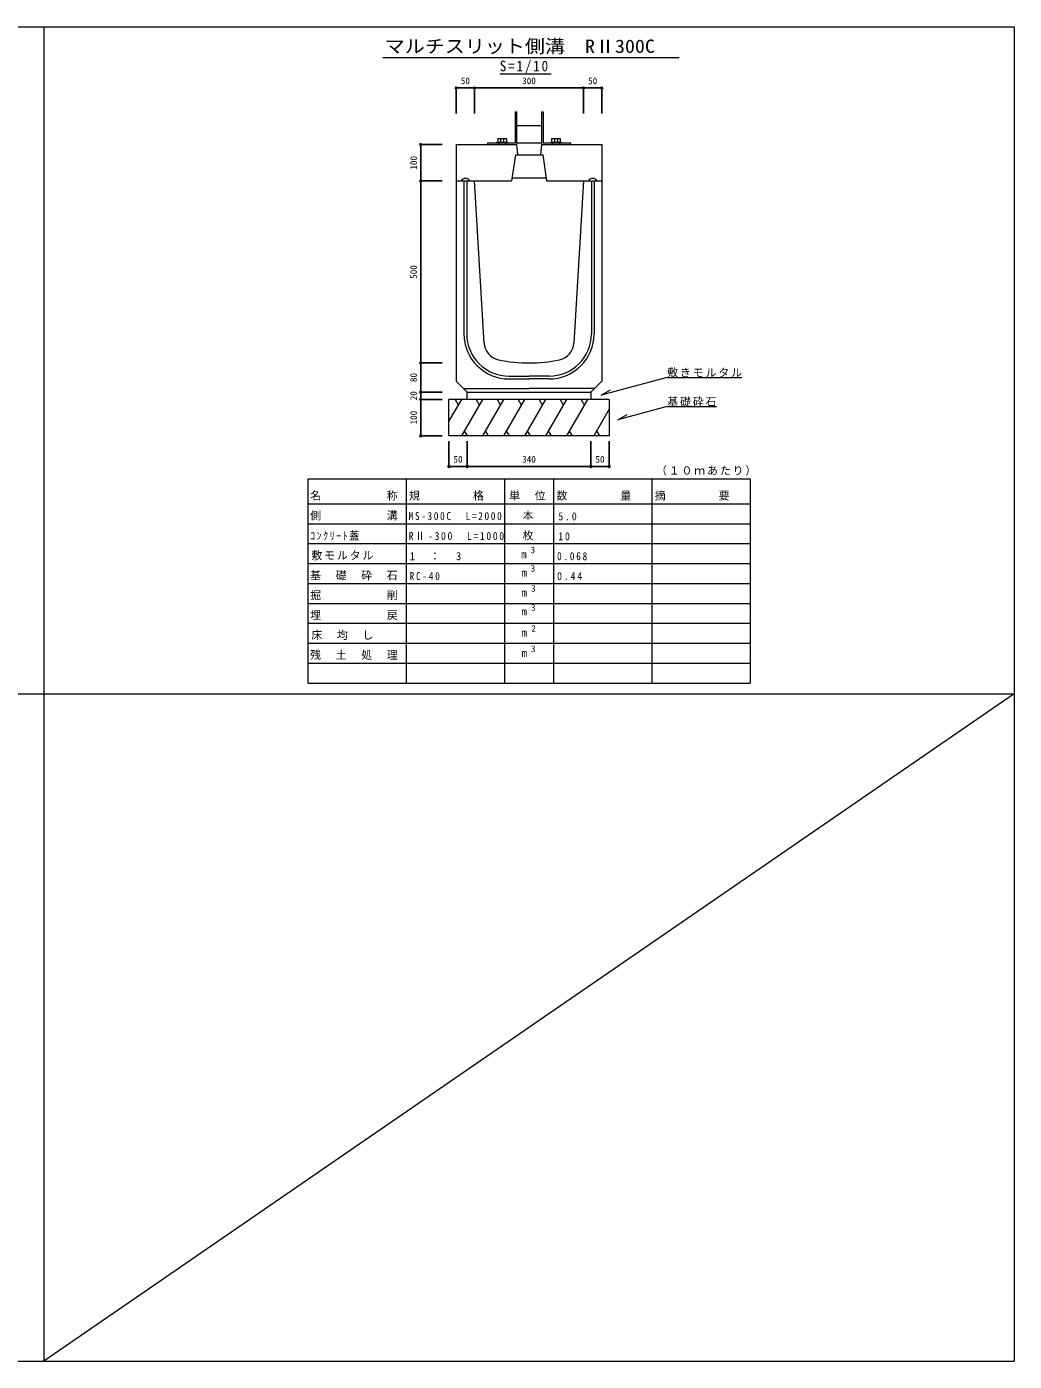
# Model space of a CAD drawing. Units: millimetres at full size, sheet at 1:10. Extents: x -3974 to 4026, y -1792 to 1875.
# Drawn here: x 1313 to 4026, y -1792 to 1875 of the extents above; entities that cross this region are included whole.
import ezdxf
from ezdxf.enums import TextEntityAlignment as Align

# ---------------------------------------------------------------- set-up
doc = ezdxf.new("R2010")
doc.units = ezdxf.units.MM
doc.header["$LTSCALE"] = 10
doc.header["$PDMODE"] = 32
doc.header["$PDSIZE"] = 5
doc.linetypes.add('DASHED2', pattern=[3, 2, -1])
doc.layers.add('0-0_通り芯', color=7, linetype='Continuous', lineweight=18)
doc.layers.add('0-1_躯体', color=4, linetype='Continuous')
doc.styles.add('ＭＳ ゴシック', font='')
doc.styles.get('ＭＳ ゴシック').set_extended_font_data('MS Gothic')

msp = doc.modelspace()

# ---------------------------------------------------------------- linework, layer by layer
at = {"layer": '0-0_通り芯', "color": 2}
for p, q in [((-1329.25, 1875.16), (4026.29, 1875.16)), ((4026.29, 1875.16), (4026.29, -1791.51)), ((2654.45, 1641.26), (2654.45, 1555.76)), ((2654.45, 1641.26), (2658.95, 1641.26)), ((2726.95, 1641.26), (2726.95, 1603.26)), ((2726.95, 1641.26), (2731.45, 1641.26)), ((2731.45, 1641.26), (2731.45, 1555.76)), ((2658.95, 1603.26), (2658.95, 1551.26)), ((2726.95, 1603.26), (2726.95, 1551.26)), ((2578.95, 1555.76), (2654.45, 1555.76)), ((2578.95, 1555.76), (2578.95, 1551.26)), ((2603.95, 1557.76), (2603.95, 1555.76)), ((2603.95, 1557.76), (2633.95, 1557.76)), ((2606.95, 1567.76), (2630.95, 1567.76)), ((2606.95, 1567.76), (2606.95, 1557.76)), ((2608.95, 1555.76), (2608.95, 1551.26)), ((2608.95, 1551.26), (2628.95, 1551.26)), ((2614.95, 1567.76), (2614.95, 1557.76)), ((2622.95, 1567.76), (2622.95, 1557.76)), ((2628.95, 1555.76), (2628.95, 1551.26)), ((2630.95, 1567.76), (2630.95, 1557.76)), ((2633.95, 1557.76), (2633.95, 1555.76)), ((2658.95, 1555.76), (2726.95, 1555.76)), ((2727.95, 1551.26), (2807.95, 1551.26)), ((2731.45, 1555.76), (2806.95, 1555.76)), ((2751.95, 1557.76), (2781.95, 1557.76)), ((2751.95, 1557.76), (2751.95, 1555.76)), ((2754.95, 1567.76), (2754.95, 1557.76)), ((2754.95, 1567.76), (2778.95, 1567.76)), ((2756.95, 1555.76), (2756.95, 1551.26)), ((2762.95, 1567.76), (2762.95, 1557.76)), ((2770.95, 1567.76), (2770.95, 1557.76)), ((2776.95, 1555.76), (2776.95, 1551.26)), ((2778.95, 1567.76), (2778.95, 1557.76)), ((2781.95, 1557.76), (2781.95, 1555.76)), ((2806.95, 1555.76), (2806.95, 1551.26)), ((-3973.71, -1791.51), (4026.29, -1791.51))]:
    msp.add_line(p, q, dxfattribs=at)
at = {"layer": '0-0_通り芯', "color": 4}
for p, q in [((1359.62, 1875.16), (1359.62, -1791.51)), ((-3973.71, 41.83), (4026.29, 41.83)), ((4026.29, 41.83), (1359.62, -1791.51))]:
    msp.add_line(p, q, dxfattribs=at)
at = {"layer": '0-0_通り芯'}
for p, q in [((2291.13, 1790.16), (3105.12, 1790.16)), ((2612.52, 1745.44), (2753.48, 1745.44)), ((3072.73, 911.04), (2891.22, 862.4)), ((3072.73, 911.04), (3277.73, 911.04)), ((2507, 851.26), (2472.95, 792.29)), ((2472.95, 751.26), (2472.95, 851.26)), ((2912.95, 851.26), (2472.95, 851.26)), ((2489.7, 851.26), (2498.35, 836.28)), ((2564.74, 851.26), (2507, 751.26)), ((2522.95, 851.26), (2522.95, 871.26)), ((2547.43, 851.26), (2556.09, 836.28)), ((2622.47, 851.26), (2564.74, 751.26)), ((2605.17, 851.26), (2613.82, 836.28)), ((2680.21, 851.26), (2622.47, 751.26)), ((2662.9, 851.26), (2671.56, 836.28)), ((2737.94, 851.26), (2680.21, 751.26)), ((2720.64, 851.26), (2729.29, 836.28)), ((2795.68, 851.26), (2737.94, 751.26)), ((2778.37, 851.26), (2787.03, 836.28)), ((2853.41, 851.26), (2795.68, 751.26)), ((2836.11, 851.26), (2844.76, 836.28)), ((2862.95, 871.26), (2862.95, 851.26)), ((2891.22, 862.4), (2917.2, 877.4)), ((2912.95, 851.26), (2912.95, 751.26)), ((2912.95, 824.42), (2870.72, 751.26)), ((3072.73, 831.24), (3207.73, 831.24)), ((2912.95, 751.26), (2472.95, 751.26)), ((2514.92, 764.98), (2522.84, 751.26)), ((2572.66, 764.98), (2580.58, 751.26)), ((2630.39, 764.98), (2638.31, 751.26)), ((2688.13, 764.98), (2696.05, 751.26)), ((2745.86, 764.98), (2753.78, 751.26)), ((2803.6, 764.98), (2811.52, 751.26)), ((2878.64, 764.98), (2886.56, 751.26)), ((2085.45, 632.71), (3300.45, 632.71)), ((2085.45, 632.71), (2085.45, 509.59)), ((2355.45, 632.71), (2355.45, 509.59)), ((2625.45, 632.71), (2625.45, 509.59)), ((2760.45, 632.71), (2760.45, 509.59)), ((3030.45, 632.71), (3030.45, 509.59)), ((3300.45, 632.71), (3300.45, 509.59)), ((2085.45, 564.31), (3300.45, 564.31)), ((2085.45, 509.59), (3300.45, 509.59)), ((2085.45, 509.59), (2085.45, 71.83)), ((2355.45, 509.59), (2355.45, 71.83)), ((2625.45, 509.59), (2625.45, 71.83)), ((2760.45, 509.59), (2760.45, 71.83)), ((3030.45, 509.59), (3030.45, 71.83)), ((3300.45, 509.59), (3300.45, 71.83)), ((2085.45, 454.87), (3300.45, 454.87)), ((2085.45, 400.15), (3300.45, 400.15)), ((2085.45, 345.43), (3300.45, 345.43)), ((2085.45, 290.71), (3300.45, 290.71)), ((2085.45, 235.99), (3300.45, 235.99)), ((2085.45, 181.27), (3300.45, 181.27)), ((2085.45, 126.55), (3300.45, 126.55)), ((2085.45, 71.83), (3300.45, 71.83)), ((2170.95, 71.83), (3079.95, 71.83))]:
    msp.add_line(p, q, dxfattribs=at)
at = {"layer": '0-0_通り芯', "color": 3}
for p, q in [((2492.95, 1551.26), (2658.95, 1551.26)), ((2492.95, 1551.26), (2492.95, 1451.26)), ((2658.95, 1551.26), (2661.45, 1523.26)), ((2726.95, 1551.26), (2724.45, 1523.26)), ((2726.95, 1551.26), (2892.95, 1551.26)), ((2892.95, 1551.26), (2892.95, 1451.26)), ((2655.45, 1523.26), (2644.95, 1451.26)), ((2655.45, 1523.26), (2730.45, 1523.26)), ((2730.45, 1523.26), (2740.95, 1451.26)), ((2492.95, 1451.26), (2492.95, 901.26)), ((2492.95, 1451.26), (2644.95, 1451.26)), ((2514.15, 1451.26), (2514.15, 1031.26)), ((2521.75, 1451.26), (2521.75, 1031.26)), ((2569.66, 1006.05), (2542.95, 1451.26)), ((2646.26, 1460.26), (2739.63, 1460.26)), ((2740.95, 1451.26), (2892.95, 1451.26)), ((2842.95, 1451.26), (2816.24, 1006.05)), ((2864.15, 1451.26), (2864.15, 1031.26)), ((2871.75, 1451.26), (2871.75, 1031.26)), ((2892.95, 1451.26), (2892.95, 901.26)), ((2492.95, 901.26), (2522.95, 871.26)), ((2512.95, 881.26), (2692.95, 881.26)), ((2512.95, 881.26), (2692.95, 881.26)), ((2637.95, 915.06), (2692.95, 915.06)), ((2637.95, 907.46), (2692.95, 907.46)), ((2747.95, 915.06), (2692.95, 915.06)), ((2747.95, 907.46), (2692.95, 907.46)), ((2872.95, 881.26), (2692.95, 881.26)), ((2872.95, 881.26), (2692.95, 881.26)), ((2862.95, 871.26), (2892.95, 901.26)), ((2522.95, 871.26), (2862.95, 871.26)), ((2522.95, 871.26), (2862.95, 871.26)), ((2522.95, 871.26), (2862.95, 871.26))]:
    msp.add_line(p, q, dxfattribs=at)
at = {"layer": '0-0_通り芯', "color": 2, "linetype": 'DASHED2'}
msp.add_line((2577.95, 1551.26), (2657.95, 1551.26), dxfattribs=at)
at = {"layer": '0-0_通り芯', "color": 2}
msp.add_lwpolyline([(2658.95, 1641.26), (2658.95, 1603.26), (2726.95, 1603.26)], dxfattribs=at)
at = {"layer": '0-0_通り芯'}
msp.add_lwpolyline([(3072.73, 831.24), (2936.84, 794.82), (2962.82, 809.82)], dxfattribs=at)
at = {"layer": '0-0_通り芯', "color": 3}
for centre, radius, start, end in [((2517.95, 1444.66), 13.6, 29.03, 150.96999), ((2867.95, 1444.66), 13.6, 29.03, 150.96999), ((2637.95, 1031.26), 123.8, 180, 270), ((2637.95, 1031.26), 116.2, 180, 270), ((2747.95, 1031.26), 116.2, 270, 0), ((2747.95, 1031.26), 123.8, 270, 0), ((2619.57, 1009.04), 50, 183.43, 257.9), ((2766.33, 1009.04), 50, 282.1, 356.57), ((2692.95, 1351.26), 400, 257.9, 282.1)]:
    msp.add_arc(centre, radius, start, end, dxfattribs=at)
at = {"layer": '0-1_躯体', "color": 7}
for p, q in [((2492.95, 1706.74), (2542.95, 1706.74)), ((2542.95, 1706.74), (2842.95, 1706.74)), ((2842.95, 1706.74), (2892.95, 1706.74)), ((2395.31, 1451.26), (2395.31, 1551.26)), ((2395.31, 951.26), (2395.31, 1451.26)), ((2395.31, 871.26), (2395.31, 951.26)), ((2395.31, 851.26), (2395.31, 871.26)), ((2395.31, 751.26), (2395.31, 851.26)), ((2472.95, 666.98), (2522.95, 666.98)), ((2522.95, 666.98), (2862.95, 666.98)), ((2862.95, 666.98), (2912.95, 666.98))]:
    msp.add_line(p, q, dxfattribs=at)
at = {"layer": '0-1_躯体'}
for p, q in [((2492.95, 1706.74), (2492.95, 1637.1)), ((2542.95, 1706.74), (2542.95, 1637.1)), ((2842.95, 1706.74), (2842.95, 1637.1)), ((2892.95, 1706.74), (2892.95, 1637.1)), ((2395.31, 1551.26), (2454.21, 1551.26)), ((2395.31, 1451.26), (2454.21, 1451.26)), ((2395.31, 951.26), (2454.21, 951.26)), ((2395.31, 871.26), (2454.21, 871.26)), ((2395.31, 871.26), (2454.21, 871.26)), ((2395.31, 871.26), (2454.21, 871.26)), ((2395.31, 851.26), (2454.21, 851.26)), ((2395.31, 751.26), (2454.21, 751.26)), ((2472.95, 666.98), (2472.95, 736.21)), ((2522.95, 666.98), (2522.95, 736.21)), ((2862.95, 666.98), (2862.95, 736.21)), ((2912.95, 666.98), (2912.95, 736.21))]:
    msp.add_line(p, q, dxfattribs=at)
for p in [(2492.95, 1706.74), (2542.95, 1706.74), (2842.95, 1706.74), (2892.95, 1706.74), (2395.31, 1551.26), (2395.31, 1451.26), (2395.31, 951.26), (2395.31, 871.26), (2395.31, 851.26), (2395.31, 751.26), (2472.95, 666.98), (2522.95, 666.98), (2862.95, 666.98), (2912.95, 666.98)]:
    msp.add_point(p, dxfattribs=at)

# ---------------------------------------------------------------- texts
at = {"layer": '0-0_通り芯', "color": 3, "style": 'ＭＳ ゴシック', "width": 1.1}
msp.add_text('マルチスリット側溝\u3000RⅡ300C', height=36.66, dxfattribs=at).set_placement((2296.53, 1792.18), align=Align.BOTTOM_LEFT)
at = {"layer": '0-0_通り芯', "color": 4, "style": 'ＭＳ ゴシック'}
for s, p in [('3', (2697.47, 422.77)), ('3', (2697.47, 372.15)), ('3', (2698.64, 317.09)), ('3', (2698.38, 264.83)), ('2', (2699.27, 207.31)), ('3', (2698.38, 151.22))]:
    msp.add_text(s, height=18.33, dxfattribs=at).set_placement(p, align=Align.BOTTOM_LEFT)
at = {"layer": '0-0_通り芯', "style": 'ＭＳ ゴシック'}
for p in [(2671.37, 408.4), (2672.27, 357.79), (2672.27, 303.07), (2672.27, 251.08), (2672.36, 192.94), (2672.55, 136.86)]:
    msp.add_text('m', height=21.99, dxfattribs=at).set_placement(p, align=Align.BOTTOM_LEFT)
at = {"layer": '0-0_通り芯', "attachment_point": 7, "style": 'ＭＳ ゴシック'}
for s, insert, char_height in [('\\T1.28;\\W0.9;S=1/10', (2612.52, 1745.44), 29.33), ('\\T1.17;敷きモルタル', (3072.73, 911.04), 21.99), ('\\T1.17;基礎砕石', (3072.73, 831.24), 21.99), ('\\T1.17;（１０ｍあたり）', (3041.7, 641.65), 21.99), ('\\T1.17;名\u3000\u3000\u3000\u3000\u3000称', (2091.45, 573.25), 21.99), ('\\T1.17;規\u3000\u3000\u3000\u3000格', (2363.2, 573.25), 21.99), ('\\T1.17;単\u3000位', (2638.45, 573.25), 21.99), ('\\T1.17;数\u3000\u3000\u3000\u3000量', (2768.2, 573.25), 21.99), ('\\T1.17;摘\u3000\u3000\u3000\u3000要', (3038.2, 573.25), 21.99), ('\\T1.17;側\u3000\u3000\u3000\u3000\u3000溝', (2091.45, 518.53), 21.99), ('\\T1.36;\\W0.85;MS-300C\u3000L=2000', (2362.2, 519.32), 21.99), ('\\T1.17;\u3000本', (2640.2, 518.53), 21.99), ('\\T1.38;\\W0.9;5.0', (2773.45, 518.53), 21.99), ('\\T1.33;\\W0.9;ｺﾝｸﾘｰﾄ蓋', (2091.45, 463.81), 21.99), ('\\T1.32;\\W0.9;RⅡ-300\u3000L=1000', (2362.2, 464.6), 21.99), ('\\T1.17;\u3000枚', (2640.2, 463.81), 21.99), ('\\T1.36;\\W0.9;10', (2773.45, 463.81), 21.99), ('\\T1.17;敷モルタル', (2094.95, 409.09), 21.99), ('\\T1.21;1\u3000：\u30003', (2364.95, 409.09), 21.99), ('\\T1.38;\\W0.85;0.068', (2769.95, 409.09), 21.99), ('\\T1.17;基\u3000礎\u3000砕\u3000石', (2091.45, 354.37), 21.99), ('\\T1.38;\\W0.85;RC-40', (2364.95, 354.37), 21.99), ('\\T1.38;\\W0.9;0.44', (2769.95, 354.37), 21.99), ('\\T1.17;掘\u3000\u3000\u3000\u3000\u3000削', (2091.45, 299.65), 21.99), ('\\T1.17;埋\u3000\u3000\u3000\u3000\u3000戻', (2091.45, 244.93), 21.99), ('\\T1.17;床\u3000均\u3000し', (2094.95, 190.21), 21.99), ('\\T1.17;残\u3000土\u3000処\u3000理', (2091.45, 135.49), 21.99)]:
    msp.add_mtext(s, dxfattribs=dict(at, insert=insert, char_height=char_height))
at = {"layer": '0-1_躯体', "style": 'ＭＳ ゴシック'}
for s, p in [('50', (2505.45, 1711.74)), ('300', (2674.2, 1711.74)), ('50', (2855.45, 1711.74)), ('50', (2485.45, 671.98)), ('340', (2674.2, 671.98)), ('50', (2875.45, 671.98))]:
    msp.add_text(s, height=18.33, dxfattribs=at).set_placement(p, align=Align.BOTTOM_LEFT)
for s, p in [('100', (2390.31, 1482.51)), ('500', (2390.31, 1182.51)), ('80', (2390.31, 898.76)), ('20', (2390.31, 848.76)), ('100', (2390.31, 782.51))]:
    msp.add_text(s, height=18.33, rotation=90, dxfattribs=at).set_placement(p, align=Align.BOTTOM_LEFT)

doc.saveas('drawing.dxf')
